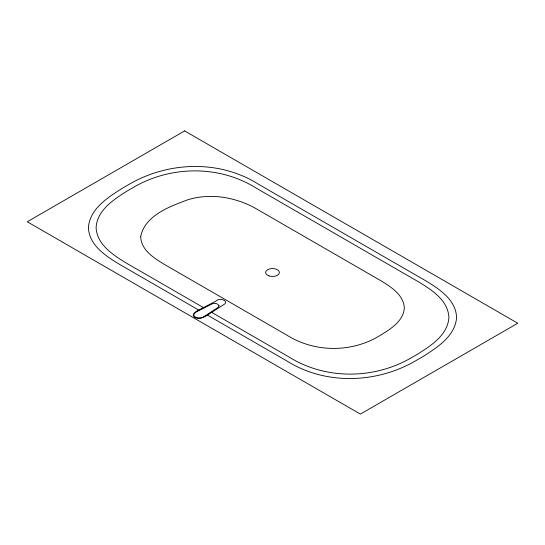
<?xml version="1.0" encoding="UTF-8"?>
<svg xmlns="http://www.w3.org/2000/svg" width="545" height="545" viewBox="0 0 545 545"><rect width="100%" height="100%" fill="white"/><g stroke="black" fill="none" stroke-linecap="round" stroke-linejoin="round"><path stroke-width="0.82" d="M203.469 307.618L126.563 263.215C113.401 255.196 96.935 244.739 96.097 227.626C97.058 210.356 113.51 199.674 126.699 191.288A187.133 108.039 0 0 1 131.836 188.318C169.454 165.53 218.947 164.665 256.423 188.243L418.437 281.785C431.599 289.804 448.065 300.261 448.903 317.374C447.942 334.644 431.49 345.326 418.301 353.712A187.133 108.039 0 0 1 413.165 356.682C375.546 379.47 326.053 380.335 288.578 356.757L211.678 312.353M198.727 310.078L119.355 264.257C105.744 256.021 88.692 244.937 88.426 227.149C90.068 208.796 107.617 197.637 121.733 188.631A207.059 119.546 0 0 1 127.23 185.457C166.641 161.579 218.668 159.222 258.221 184.081L425.645 280.743C439.256 288.979 456.308 300.063 456.574 317.851C454.932 336.204 437.383 347.363 423.267 356.369A207.059 119.546 0 0 1 417.77 359.543C378.359 383.421 326.332 385.778 286.779 360.919L207.407 315.092M219.063 305.874L217.843 307.578L204.075 316.556C199.879 320.29 189.101 316.454 196.186 312.006L210.97 304.464C213.368 302.802 217.864 302.857 219.063 305.874M193.25 315.235C193.836 318.6 198.441 318.491 201.057 318.001A9.381 5.416 0 0 0 201.487 317.912L205.308 316.427L223.143 305.002C230.412 301.337 219.499 296.909 216.202 300.997L196.411 311.29L193.843 313.498A9.381 5.416 0 0 0 193.686 313.75L193.25 315.235M140.685 236.605C140.985 249.978 154.037 258.085 164.208 264.318L286.677 335.025C314.935 352.881 352.533 352.881 380.792 335.025C390.86 328.853 403.579 320.964 404.322 307.857C403.579 294.743 390.86 286.861 380.792 280.682L258.323 209.975C237.388 197.419 211.358 192.528 187.739 199.79C169.652 206.562 145.031 215.35 140.685 236.605M184.626 130.909L27.25 221.767L360.374 414.091L517.75 323.233L184.626 130.909M268.992 275.906A6.867 3.965 0 0 0 279.367 272.548A6.867 3.965 0 0 0 269.141 269.039A6.867 3.965 0 0 0 268.992 275.906"/></g></svg>
